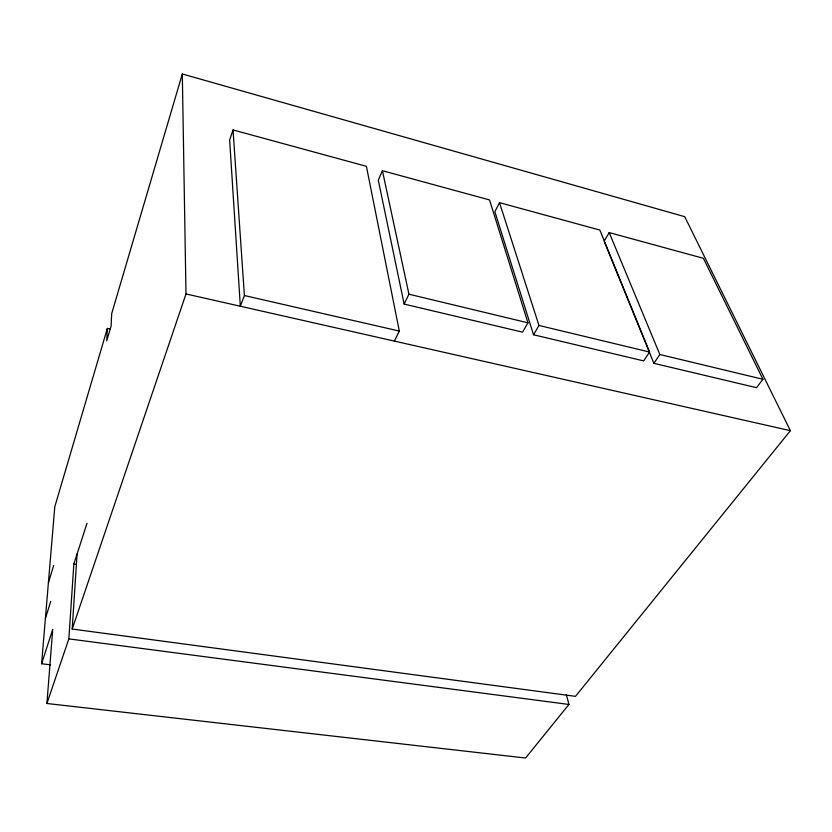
<?xml version="1.0" encoding="UTF-8"?>
<svg xmlns="http://www.w3.org/2000/svg" width="832" height="832" viewBox="0 0 832 832"><rect width="100%" height="100%" fill="white"/><g stroke="black" fill="none" stroke-linecap="round" stroke-linejoin="round"><path stroke-width="1.25" d="M109.886 328.962L107.359 328.422L106.714 340.85L111.103 326.061L111.686 313.664L182.312 73.975L684.715 216.684L790.4 430.685L575.474 696.353L72.197 629.044L77.074 554.029M566.322 694.522L568.922 704.454L525.574 758.025L46.914 703.487L68.848 638.882L73.861 563.961L87.017 523.255M46.914 703.487L52.718 629.356L41.6 663.738L50.606 664.862M41.6 663.738L54.777 506.823L107.359 328.422M48.412 582.681L53.674 565.542M45.406 618.405L50.773 601.338M233.033 129.927L229.642 140.067L240.334 306.238L244.39 295.526L233.033 129.927L366.402 166.327L399.308 331.063L394.378 341.089M72.197 629.044L185.994 293.946L182.312 73.975M382.408 170.695L378.29 180.201L404.144 304.075L522.558 332.166L527.946 322.806L489.528 199.93L382.408 170.695L408.938 294.206L404.144 304.075M499.502 202.654L494.863 211.671L533.541 334.776L643.656 360.901L649.584 352.04L599.851 230.048L499.502 202.654L538.97 325.458L533.541 334.776M604.115 241.166L609.201 232.596L703.394 258.305L762.934 379.278L756.538 387.681L653.879 363.324L604.594 242.362M653.879 363.324L659.849 354.505L609.201 232.596M68.848 638.882L568.922 704.454M73.861 563.961L76.43 564.346M185.994 293.946L790.4 430.685M244.39 295.526L399.308 331.063M408.938 294.206L527.946 322.806M538.97 325.458L649.584 352.04M659.849 354.505L762.934 379.278"/></g></svg>
